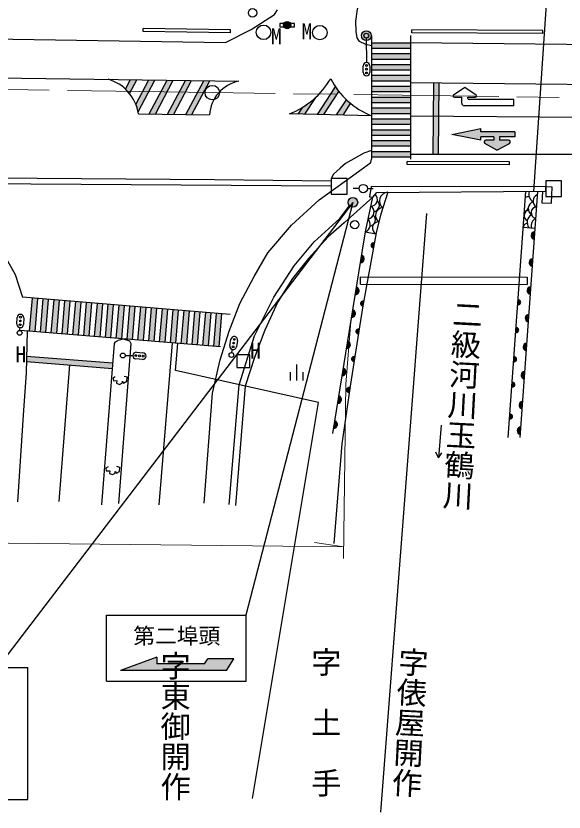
# Model space of a CAD drawing. Units: millimetres at full size, sheet at 1:1000; details may follow other scales. Extents: x 40000 to 680000, y 20000 to 380000.
# Drawn here: x 251821 to 297210, y 239357 to 305261 of the extents above; entities that cross this region are included whole.
import ezdxf
from ezdxf.enums import TextEntityAlignment as Align

# ---------------------------------------------------------------- set-up
doc = ezdxf.new("R2010")
doc.units = ezdxf.units.MM
doc.header["$LTSCALE"] = 1000
doc.linetypes.add('CHAIN', pattern=[18.5, 12, -1.5, 3.5, -1.5])
for name, color, linetype, lineweight in [('M-BGD', 7, 'Continuous', 25), ('M-BGD-EXST', 7, 'Continuous', 25), ('M-BMK', 2, 'CHAIN', 13), ('M-BMK-ROW', 30, 'Continuous', 25), ('M-BMK-SRVR', 3, 'Continuous', 25), ('M-STR-HTXT', 7, 'Continuous', 13), ('M-STR-STR1', 1, 'Continuous', 25), ('M-STR-STRC', 7, 'Continuous', 25)]:
    doc.layers.add(name, color=color, linetype=linetype, lineweight=lineweight)
doc.layers.add('M-BMK-HTXT', color=7, linetype='Continuous')
doc.styles.add('@ＭＳ ゴシック', font='')
doc.styles.add('ＭＳ ゴシック', font='')
doc.styles.get('@ＭＳ ゴシック').set_extended_font_data('@MS Gothic')
doc.styles.get('ＭＳ ゴシック').set_extended_font_data('MS Gothic')

msp = doc.modelspace()

# ---------------------------------------------------------------- hatches: boundary and pattern name
at = {"layer": 'M-BGD'}
for points in [[(274579, 304504, 0.41421), (274279, 304804, 0.41421), (273979, 304504, 1)], [(294720, 286773), (294765, 287397, 0.84072)], [(281421, 286059), (281492, 286455, 0.4608), (281225, 286299, 0.4608)], [(280452, 285448), (280352, 284830, 0.84072)], [(294561, 284537), (294606, 285161, 0.84072)], [(280022, 282797), (279922, 282180, 0.84072)], [(294396, 282219), (294440, 282843, 0.84072)], [(280554, 281242), (280626, 281638, 0.4608), (280359, 281482, 0.4608)], [(293398, 281759), (293369, 281358, 0.4608), (293618, 281542, 0.4608)], [(279718, 280923), (279618, 280305, 0.84072)], [(294233, 279929), (294277, 280553, 0.84072)], [(293234, 279455), (293205, 279054, 0.4608), (293454, 279238, 0.4608)], [(280181, 278932), (280245, 279329, 0.4608), (279981, 279168, 0.4608)], [(279302, 278357), (279202, 277739, 0.84072)], [(294063, 277547), (294107, 278171, 0.84072)], [(279816, 276655), (279879, 277051, 0.4608), (279615, 276890, 0.4608)], [(293062, 277039), (293034, 276639, 0.4608), (293282, 276822, 0.4608)], [(278935, 276089), (278834, 275472, 0.84072)], [(293897, 275215), (293941, 275839, 0.84072)], [(292913, 274949), (292885, 274549, 0.4608), (293134, 274732, 0.4608)], [(279414, 274094), (279471, 274492, 0.4608), (279210, 274326, 0.4608)], [(278564, 273802), (278464, 273184, 0.84072)], [(293720, 272736), (293764, 273360, 0.84072)], [(292725, 272304), (292697, 271903, 0.4608), (292946, 272087, 0.4608)], [(278230, 271745), (278130, 271128, 0.84072)], [(293569, 270614), (293613, 271239, 0.84072)]]:
    msp.add_hatch(color=256, dxfattribs=at).paths.add_polyline_path(points)
at = {"layer": 'M-STR-STRC'}
for points in [[(281169, 303843, 1), (280495, 303414, 0.41421), (281047, 303291, 0.41421)], [(284482, 303044), (281274, 303044), (281274, 302594), (284482, 302594)], [(284482, 302144), (281274, 302144), (281274, 301694), (284482, 301694)], [(284482, 301244), (281274, 301244), (281274, 300794), (284482, 300794)], [(261820, 299979), (261314, 299986), (260896, 299198, -0.03429), (261220, 298849)], [(263336, 299956), (262830, 299964), (261753, 297933, -0.04665), (261933, 297311)], [(262863, 297145), (263369, 297138), (264852, 299934), (264347, 299941)], [(266368, 299911), (265863, 299919), (264380, 297123), (264885, 297115)], [(265896, 297100), (266401, 297093), (267885, 299889), (267379, 299896)], [(284482, 300344), (281274, 300344), (281274, 299894), (284482, 299894)], [(278287, 299386, 0.01868), (278570, 298998), (277320, 297090), (276790, 297103)], [(284482, 299444), (281274, 299444), (281274, 298994), (284482, 298994)], [(286879, 299718), (286429, 299722), (286419, 298661), (286869, 298654)], [(286869, 298654), (286419, 298661), (286402, 296977), (286852, 296973)], [(275573, 297709, 0.04921), (276644, 298522), (275731, 297129), (275201, 297142)], [(279197, 298312, 0.01766), (279538, 298012), (278909, 297051), (278379, 297064)], [(284482, 298544), (281274, 298544), (281274, 298094), (284482, 298094)], [(284482, 297644), (281274, 297644), (281274, 297194), (284482, 297194)], [(284482, 296744), (281274, 296744), (281274, 296294), (284482, 296294)], [(286852, 296973), (286402, 296977), (286371, 293805), (286821, 293805)], [(291869, 294984), (291869, 295259), (293134, 295259), (293134, 295656), (290323, 295656), (290323, 295931), (287925, 295457), (290323, 294984), (290323, 295259), (291402, 295259), (291402, 294984), (290732, 294984, 0.77336), (290659, 294703), (291635, 294159), (292681, 294700, 0.78564), (292612, 294984)], [(284482, 295844), (281274, 295844), (281274, 295394), (284482, 295394)], [(284482, 294944), (281274, 294944), (281274, 294494), (284482, 294494)], [(284482, 294044), (281274, 294044), (281274, 293594), (284482, 293594)], [(280059, 290042, 1), (279384, 289613, 0.41421), (279937, 289490, 0.41421)], [(253633, 281872), (253184, 281909), (252958, 279163), (253406, 279126)], [(254530, 281798), (254081, 281835), (253855, 279089), (254303, 279052)], [(255427, 281724), (254978, 281761), (254752, 279015), (255200, 278978)], [(256324, 281650), (255875, 281687), (255649, 278941), (256097, 278904)], [(257221, 281576), (256772, 281613), (256546, 278867), (256994, 278830)], [(258118, 281503), (257669, 281539), (257443, 278793), (257891, 278756)], [(259015, 281429), (258566, 281466), (258340, 278719), (258788, 278682)], [(259911, 281355), (259463, 281392), (259237, 278645), (259685, 278608)], [(260808, 281281), (260360, 281318), (260134, 278571), (260582, 278534)], [(261705, 281207), (261257, 281244), (261030, 278497), (261479, 278460)], [(262602, 281133), (262154, 281170), (261927, 278423), (262376, 278386)], [(263499, 281059), (263051, 281096), (262824, 278349), (263273, 278312)], [(264396, 280985), (263948, 281022), (263721, 278275), (264170, 278238)], [(265293, 280911), (264845, 280948), (264618, 278201), (265067, 278164)], [(266190, 280837), (265742, 280874), (265515, 278127), (265964, 278090)], [(267087, 280763), (266639, 280800), (266412, 278054), (266861, 278017)], [(267984, 280689), (267536, 280726), (267309, 277980), (267758, 277943)], [(268881, 280615), (268433, 280652), (268206, 277906), (268655, 277869)], [(252710, 277097), (252698, 276647), (259824, 276088), (259859, 276537)], [(269260, 251063), (260486, 251063), (263486, 252188), (263486, 251626), (267450, 251626), (267703, 252034), (269861, 252034)]]:
    msp.add_hatch(color=256, dxfattribs=at).paths.add_polyline_path(points)
h = msp.add_hatch(color=256, dxfattribs=at)
edge = h.paths.add_edge_path()
edge.add_line((289241, 298431), (289241, 298531))

# ---------------------------------------------------------------- linework, layer by layer
at = {"layer": 'M-BGD'}
for p, q in [((262364, 303975), (262368, 304225)), ((269585, 303855), (262364, 303975)), ((269589, 304105), (262368, 304225)), ((269585, 303855), (269589, 304105)), ((284601, 303861), (284603, 304111)), ((295461, 303808), (284601, 303861)), ((295462, 304058), (284603, 304111)), ((295461, 303808), (295462, 304058)), ((284207, 292949), (284208, 293199)), ((292687, 292928), (284207, 292949)), ((292688, 293178), (284208, 293199)), ((292687, 292928), (292688, 293178)), ((280233, 290966), (279756, 290966)), ((280933, 290966), (281410, 290966)), ((292588, 270373), (294036, 290732)), ((295003, 290738), (293551, 270368)), ((280771, 287375), (281629, 287221)), ((293825, 287771), (294787, 287702)), ((280345, 283660), (294151, 283627)), ((280345, 283063), (280345, 283660)), ((294153, 283627), (294151, 283029)), ((280345, 283063), (294151, 283029)), ((275082, 275071), (275082, 276399)), ((274549, 275071), (274549, 275768)), ((275615, 275071), (275615, 275768)), ((286800, 268689), (287089, 269104))]:
    msp.add_line(p, q, dxfattribs=at)
for points in [[(274011, 304639), (273679, 304639), (273679, 304369), (274011, 304369)], [(274879, 304504), (274879, 304639), (274546, 304639)], [(274546, 304369), (274879, 304369), (274879, 304504)], [(68053, 294326), (84840, 294102), (101357, 293906), (119291, 293654), (147360, 293260), (169315, 292952), (198156, 292547), (225584, 292162), (246206, 291873), (268271, 291722), (277938, 291602)], [(277938, 291155), (232328, 291467), (216674, 291809), (191097, 292230), (158739, 292747), (124330, 293160), (102886, 293418), (77271, 293725), (68052, 293928)], [(282610, 290660), (282009, 288771), (281643, 287295), (280526, 281086), (279487, 274604), (278806, 269844), (278146, 261579)], [(281368, 290253), (278989, 288130), (277670, 286963), (276060, 285192), (274722, 283534), (273507, 281593), (272442, 279246), (271576, 276987), (270800, 274614), (269994, 264744)], [(278060, 270692), (280685, 286884), (280800, 287538), (281368, 290253)], [(269481, 264827), (270300, 274726), (271586, 278780), (273188, 281986), (274873, 284573), (276529, 286550), (278646, 288483), (279425, 289519)], [(260051, 275393), (259861, 275284), (259895, 275068), (260180, 275074), (260160, 274864), (260410, 274762), (260634, 274878), (260634, 275020), (260743, 274871), (260994, 275034), (261021, 275345), (260777, 275427)], [(287030, 271375), (286800, 268689), (286586, 269147)], [(259462, 267922), (259272, 267813), (259306, 267596), (259591, 267603), (259570, 267393), (259821, 267291), (260045, 267407), (260045, 267549), (260154, 267400), (260405, 267562), (260432, 267874), (260188, 267956)]]:
    msp.add_lwpolyline(points, dxfattribs=at)
for points in [[(277938, 290505), (279238, 290505), (279238, 291805), (277938, 291805)], [(295692, 290305), (296992, 290305), (296992, 291605), (295692, 291605)]]:
    msp.add_lwpolyline(points, close=True, dxfattribs=at)
for centre, radius in [((271418, 305515), 350), ((274279, 304504), 300), ((280583, 290966), 350), ((279876, 287981), 350)]:
    msp.add_circle(centre, radius, dxfattribs=at)
for centre, radius, start, end in [((282638, 289945), 715, 92.22543, 232.4445), ((295024, 290506), 734, 161.9429, 238.56582), ((281231, 290056), 530, 268.3201, 52.42924), ((294201, 289999), 286, 62.19287, 135.38509), ((295204, 289938), 567, 112.962, 238.88355), ((280872, 289043), 602, 281.46027, 53.33984), ((281365, 289580), 548, 281.46209, 44.79264), ((282217, 288751), 627, 91.32204, 236.77229), ((294851, 289311), 606, 110.30008, 236.15939), ((294962, 288976), 479, 96.04252, 255.80307), ((281060, 288381), 526, 278.96409, 48.33025), ((294339, 288728), 445, 99.85438, 246.21546), ((293765, 289642), 583, 285.26416, 325.47473), ((294859, 288185), 712, 119.01063, 219.07324), ((280453, 288002), 703, 296.91223, 40.00636), ((281873, 287694), 532, 89.91733, 242.76459), ((294234, 287692), 416, 101.35184, 169.13048), ((295208, 287895), 717, 120.49422, 193.97207), ((294797, 287081), 318, 95.81391, 256.03164), ((281425, 286263), 203, 70.84582, 268.76921), ((280348, 285147), 318, 270.68319, 70.90092), ((294638, 284845), 318, 95.81391, 256.03164), ((279918, 282497), 318, 270.68319, 70.90092), ((294472, 282527), 318, 95.81391, 256.03164), ((280559, 281446), 203, 70.84582, 268.76921), ((293415, 281556), 203, 256.97124, 94.89463), ((279614, 280622), 318, 270.68319, 70.90092), ((294309, 280237), 318, 95.81391, 256.03164), ((293251, 279252), 203, 256.97124, 94.89463), ((280181, 279136), 203, 71.92692, 269.8503), ((279198, 278057), 318, 270.68319, 70.90092), ((294139, 277855), 318, 95.81391, 256.03164), ((279816, 276858), 203, 71.92692, 269.8503), ((293079, 276837), 203, 256.97124, 94.89463), ((278831, 275789), 318, 270.68319, 70.90092), ((293973, 275523), 318, 95.81391, 256.03164), ((292931, 274747), 203, 256.97124, 94.89463), ((279411, 274297), 203, 72.89867, 270.82206), ((278460, 273501), 318, 270.68319, 70.90092), ((293796, 273044), 318, 95.81391, 256.03164), ((292743, 272101), 203, 256.97124, 94.89463), ((278126, 271445), 318, 270.68319, 70.90092), ((293645, 270923), 318, 95.81391, 256.03164)]:
    msp.add_arc(centre, radius, start, end, dxfattribs=at)
at = {"layer": 'M-BGD-EXST'}
for p, q in [((271177, 277197), (270127, 277197)), ((270127, 277197), (270127, 276147)), ((271177, 276147), (271177, 277197)), ((270127, 276147), (271177, 276147))]:
    msp.add_line(p, q, dxfattribs=at)
for centre in [(272324, 303903), (276987, 303879)]:
    msp.add_circle(centre, 600, dxfattribs=at)
at = {"layer": 'M-BMK'}
msp.add_lwpolyline([(568737, 294155), (544257, 294390), (495063, 295323), (483572, 295573), (468585, 295828), (452413, 296078), (436401, 296383), (426714, 296442), (413750, 296699), (393545, 297054), (368354, 297404), (340900, 297911), (310293, 298336), (268083, 298910), (191326, 300116), (168194, 300288), (123704, 300834), (68053, 301392)], dxfattribs=at)
at = {"layer": 'M-BMK-ROW'}
msp.add_line((285822, 288918), (282012, 239357), dxfattribs=at)
msp.add_lwpolyline([(271412, 240485), (276881, 273257), (265034, 275901), (265220, 278152)], dxfattribs=at)
at = {"layer": 'M-BMK-SRVR'}
msp.add_circle((268083, 298910), 600, dxfattribs=at)
at = {"layer": 'M-STR-HTXT'}
msp.add_line((278969, 261313), (276542, 261681), dxfattribs=at)
for points in [[(279563, 279963), (279143, 274775), (278957, 260339)], [(68099, 263021), (140283, 262766), (193109, 262249), (278969, 261313)]]:
    msp.add_lwpolyline(points, dxfattribs=at)
at = {"layer": 'M-STR-STR1'}
msp.add_line((295722, 306206), (294685, 290736), dxfattribs=at)
msp.add_lwpolyline([(281704, 290654), (295692, 290743), (295692, 291106), (281233, 291135), (281090, 290293), (281368, 290253)], close=True, dxfattribs=at)
msp.add_lwpolyline([(295430, 290741), (295380, 289798), (296168, 289773), (296219, 291085), (295692, 291106)], dxfattribs=at)
at = {"layer": 'M-STR-STRC'}
for p, q in [((280832, 303428), (280857, 301398)), ((281274, 303642), (281274, 293411)), ((284482, 303642), (284482, 293411)), ((281274, 303044), (284482, 303044)), ((281274, 302594), (284482, 302594)), ((281274, 302144), (284482, 302144)), ((281274, 301694), (284482, 301694)), ((281274, 301244), (284482, 301244)), ((280581, 300573), (280581, 301123)), ((281131, 301123), (281131, 300573)), ((281274, 300794), (284482, 300794)), ((226859, 300497), (270288, 299853)), ((260896, 299198), (261314, 299986)), ((261220, 298849), (261820, 299979)), ((261753, 297933), (262830, 299964)), ((261933, 297311), (263336, 299956)), ((262863, 297145), (264347, 299941)), ((263369, 297138), (264852, 299934)), ((264380, 297123), (265863, 299919)), ((264885, 297115), (266368, 299911)), ((265896, 297100), (267379, 299896)), ((266401, 297093), (267885, 299889)), ((281274, 300344), (284482, 300344)), ((281274, 299894), (284482, 299894)), ((276790, 297103), (278287, 299386)), ((281274, 299444), (284482, 299444)), ((286371, 293805), (286429, 299722)), ((286821, 293805), (286879, 299718)), ((288991, 299331), (288066, 298714)), ((289917, 298714), (288991, 299331)), ((277320, 297090), (278570, 298998)), ((281274, 298994), (284482, 298994)), ((275731, 297129), (276644, 298522)), ((278379, 297064), (279197, 298312)), ((278909, 297051), (279538, 298012)), ((281274, 298544), (284482, 298544)), ((281274, 298094), (284482, 298094)), ((288122, 298531), (288741, 298531)), ((288741, 298031), (288741, 298531)), ((289241, 298531), (289861, 298531)), ((289241, 298431), (289241, 298531)), ((293047, 298331), (289341, 298331)), ((293047, 297831), (293047, 298331)), ((275201, 297142), (275573, 297709)), ((281274, 297644), (284482, 297644)), ((293047, 297831), (288941, 297831)), ((261958, 297159), (267854, 297071)), ((281274, 296994), (274466, 297160)), ((281274, 297194), (284482, 297194)), ((281274, 296744), (284482, 296744)), ((284482, 296994), (306151, 296801)), ((281274, 296294), (284482, 296294)), ((287925, 295457), (290323, 295931)), ((290323, 295656), (290323, 295931)), ((281274, 295844), (284482, 295844)), ((281274, 295394), (284482, 295394)), ((290323, 294984), (287925, 295457)), ((293134, 295656), (290323, 295656)), ((291402, 295259), (290323, 295259)), ((290323, 294984), (290323, 295259)), ((291402, 295259), (291402, 294984)), ((293134, 295259), (291869, 295259)), ((291869, 295259), (291869, 294984)), ((293134, 295656), (293134, 295259)), ((281274, 294944), (284482, 294944)), ((291635, 294159), (290659, 294703)), ((291402, 294984), (290732, 294984)), ((291635, 294159), (292681, 294700)), ((292612, 294984), (291869, 294984)), ((281274, 294494), (284482, 294494)), ((281274, 294044), (284482, 294044)), ((281274, 293594), (284482, 293594)), ((279722, 289828), (250364, 251411)), ((279722, 289828), (270872, 255665)), ((269558, 280559), (252359, 281977)), ((252958, 279163), (253184, 281909)), ((253406, 279126), (253633, 281872)), ((253855, 279089), (254081, 281835)), ((254303, 279052), (254530, 281798)), ((254752, 279015), (254978, 281761)), ((255200, 278978), (255427, 281724)), ((255649, 278941), (255875, 281687)), ((256097, 278904), (256324, 281650)), ((256546, 278867), (256772, 281613)), ((256994, 278830), (257221, 281576)), ((257443, 278793), (257669, 281539)), ((257891, 278756), (258118, 281503)), ((258340, 278719), (258566, 281466)), ((258788, 278682), (259015, 281429)), ((259237, 278645), (259463, 281392)), ((259685, 278608), (259911, 281355)), ((260134, 278571), (260360, 281318)), ((260582, 278534), (260808, 281281)), ((261030, 278497), (261257, 281244)), ((261479, 278460), (261705, 281207)), ((261927, 278423), (262154, 281170)), ((262376, 278386), (262602, 281133)), ((262824, 278349), (263051, 281096)), ((263273, 278312), (263499, 281059)), ((263721, 278275), (263948, 281022)), ((264170, 278238), (264396, 280985)), ((264618, 278201), (264845, 280948)), ((265067, 278164), (265293, 280911)), ((265515, 278127), (265742, 280874)), ((265964, 278090), (266190, 280837)), ((266412, 278054), (266639, 280800)), ((266861, 278017), (267087, 280763)), ((251902, 279744), (251921, 280293)), ((252471, 280274), (252451, 279724)), ((267309, 277980), (267536, 280726)), ((267758, 277943), (267984, 280689)), ((268206, 277906), (268433, 280652)), ((268655, 277869), (268881, 280615)), ((252127, 279230), (252160, 279459)), ((268759, 277860), (252202, 279225)), ((263675, 264801), (264779, 278188)), ((269532, 277954), (269626, 278496)), ((270168, 278402), (270074, 277860)), ((269703, 277389), (269753, 277637)), ((252710, 277097), (259859, 276537)), ((260871, 277149), (261502, 277143)), ((262308, 276831), (261760, 276867)), ((261795, 277416), (262344, 277380)), ((252698, 276647), (259824, 276088)), ((255402, 265079), (256286, 276366)), ((259335, 250206), (259335, 255669)), ((259335, 255669), (270889, 255669)), ((270889, 250206), (270889, 255669)), ((263486, 252188), (260486, 251063)), ((263486, 252188), (263486, 251626)), ((267450, 251626), (267703, 252034)), ((269861, 252034), (267703, 252034)), ((269260, 251063), (269861, 252034)), ((229694, 251325), (252802, 251325)), ((252802, 240400), (252802, 251325)), ((267450, 251626), (263486, 251626)), ((269260, 251063), (260486, 251063)), ((259335, 250206), (270889, 250206)), ((229694, 240400), (252802, 240400))]:
    msp.add_line(p, q, dxfattribs=at)
for points in [[(281274, 302772), (280787, 302891), (280267, 303134), (280064, 303436), (279994, 303985), (279968, 304818), (280103, 305833), (280421, 306673), (280657, 307219), (280819, 307443)], [(226892, 303728), (269167, 303066), (271310, 304137), (273220, 305373), (273491, 305770)], [(457695, 299785), (437554, 300208), (411616, 300631), (393923, 300931), (364803, 301439), (343564, 301989), (319271, 302501), (305176, 302825), (284482, 303029)], [(284482, 299742), (310458, 299486), (320869, 299012), (331443, 298682), (351369, 298112), (364302, 297647), (371730, 297636), (380297, 297462), (392040, 297385), (408046, 297116), (425857, 296776), (434111, 296639), (459695, 296214)], [(281274, 294114), (280616, 293895), (279119, 293053), (278682, 292658), (278121, 292149), (277938, 291805)], [(226791, 293808), (237662, 293664), (238851, 293493), (241361, 292760), (244221, 291627), (245688, 290788), (247797, 289180), (249296, 287664), (250617, 285881), (251771, 283850), (252359, 281977)], [(267407, 264919), (268099, 274037), (268736, 276793), (269466, 279170), (270372, 281443), (271541, 283704), (272678, 285641), (274630, 287931), (276919, 290037), (279701, 292034), (281214, 293121), (281274, 293411)], [(284482, 293805), (340368, 293816), (374681, 293520), (411676, 292963), (437292, 292649), (457695, 292273)], [(252762, 279179), (252675, 275729), (252421, 272200), (251965, 265027)], [(258938, 264777), (259986, 278157), (260071, 278275), (260313, 278430), (260700, 278524), (261215, 278361), (261333, 278157), (260313, 264900)]]:
    msp.add_lwpolyline(points, dxfattribs=at)
for centre, radius in [((280832, 303628), 400), ((280832, 303628), 200), ((280859, 301160), 75), ((280859, 300850), 75), ((280859, 300540), 75), ((279722, 289828), 400), ((252200, 280320), 75), ((252178, 279701), 75), ((252189, 280011), 75), ((252127, 279030), 200), ((269853, 278180), 75), ((269906, 278485), 75), ((269800, 277874), 75), ((260671, 277152), 200), ((261744, 277140), 75), ((262054, 277120), 75), ((262363, 277100), 75), ((269664, 277193), 200)]:
    msp.add_circle(centre, radius, dxfattribs=at)
for centre, radius, start, end in [((280856, 301123), 275, 90, 180), ((280856, 301123), 275, 0, 90), ((280856, 300573), 275, 180, 270), ((280856, 300573), 275, 270, 0), ((258516, 296663), 3478, 8.19302, 74.48005), ((271989, 303543), 6847, 291.20682, 329.46467), ((283621, 302987), 6436, 207.00297, 248.61315), ((270855, 296901), 3006, 100.88815, 176.7627), ((288122, 298631), 100, 123.69007, 270), ((289861, 298631), 100, 270, 56.30993), ((288941, 298031), 200, 180.06435, 270), ((289341, 298431), 100, 180, 270), ((290732, 294834), 150, 90, 240.86817), ((292612, 294834), 150, 297.38135, 90), ((252196, 280283), 275, 87.95218, 177.95218), ((252196, 280283), 275, 357.95218, 87.95218), ((252176, 279734), 275, 177.95218, 267.95218), ((252176, 279734), 275, 267.95218, 357.95218), ((269897, 278449), 275, 80.1474, 170.1474), ((269897, 278449), 275, 350.1474, 80.1474), ((269803, 277907), 275, 170.1474, 260.1474), ((269803, 277907), 275, 260.1474, 350.1474), ((261777, 277141), 275, 176.31298, 266.31298), ((261777, 277141), 275, 86.31298, 176.31298), ((262326, 277106), 275, 266.31298, 356.31298), ((262326, 277106), 275, 356.31298, 86.31298)]:
    msp.add_arc(centre, radius, start, end, dxfattribs=at)

# ---------------------------------------------------------------- texts
at = {"layer": 'M-BGD-EXST', "style": 'ＭＳ ゴシック'}
for s, p in [('M', (275465, 302938)), ('M', (272934, 302521)), ('H', (271219, 276493)), ('H', (251787, 276189))]:
    msp.add_text(s, height=1320, dxfattribs=at).set_placement(p, align=Align.BOTTOM_LEFT)
at = {"layer": 'M-BMK-HTXT', "style": '@ＭＳ ゴシック'}
for s, rotation, p in [('二級河川玉鶴川', 266.97, (287793, 281894)), ('字東御開作', 269.931, (263557, 252720)), ('字\u3000土  手', 269.931, (276028, 253028)), ('字俵屋開作', 266.97, (283306, 253086))]:
    msp.add_text(s, height=1833, rotation=rotation, dxfattribs=at).set_placement(p, align=Align.BOTTOM_LEFT)
at = {"layer": 'M-STR-STRC', "style": 'ＭＳ ゴシック'}
msp.add_text('第二埠頭', height=1320, dxfattribs=at).set_placement((265141, 253943), align=Align.MIDDLE_CENTER)

doc.saveas('drawing.dxf')
